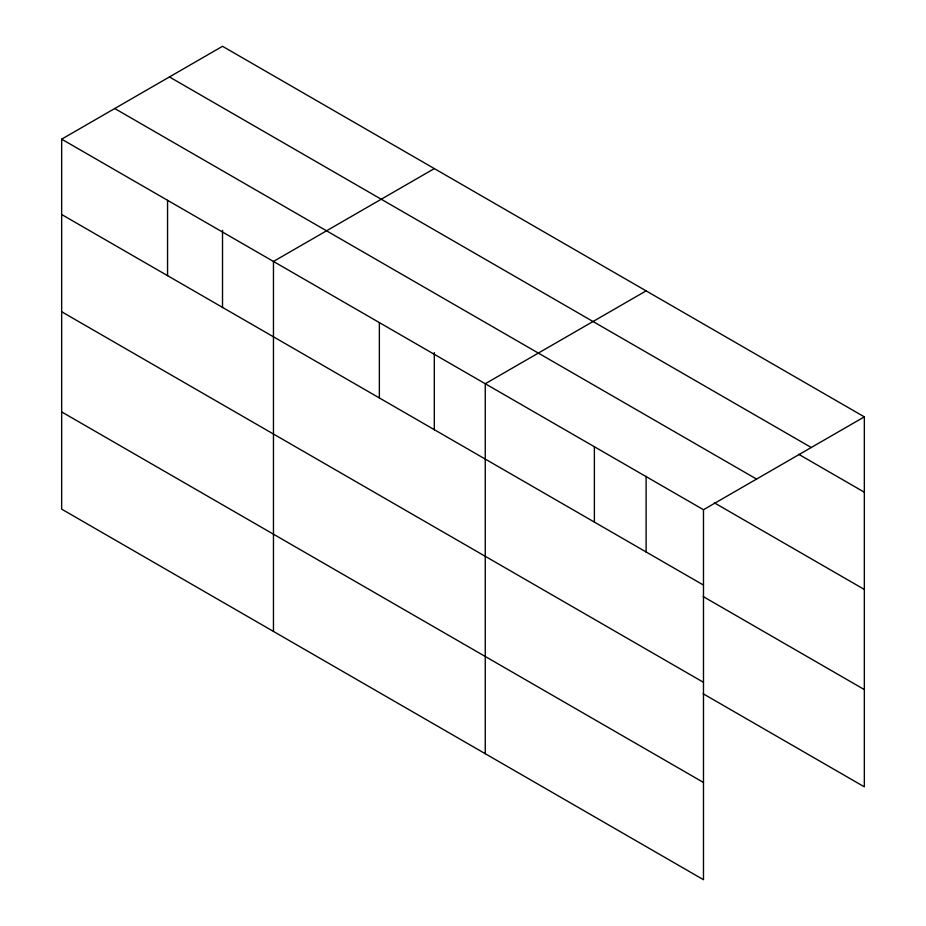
<?xml version="1.0" encoding="UTF-8"?>
<svg xmlns="http://www.w3.org/2000/svg" width="926" height="926" viewBox="0 0 926 926"><rect width="100%" height="100%" fill="white"/><g stroke="black" fill="none" stroke-linecap="round" stroke-linejoin="round"><path stroke-width="1.39" d="M703.158 693.771L864.34 786.834L864.34 416.862L222.518 46.3L61.66 139.166L61.66 509.138L703.482 879.7L703.482 509.728L61.66 139.166M434.317 168.59L273.459 261.456L273.459 631.428M646.117 290.868L485.259 383.734L485.259 753.706M703.482 509.728L864.34 416.862M169.435 76.951L811.257 447.501M798.629 454.261L864.34 492.204M114.743 108.527L756.565 479.078M714.316 502.818L864.34 589.434M61.66 214.519L703.482 585.082M703.158 596.541L864.34 689.604M61.66 311.749L703.482 682.3M61.66 411.92L703.482 782.47M646.117 476.323L646.117 552.162M594.376 446.737L594.376 522.079M434.317 352.609L434.317 429.884M379.359 322.595L379.359 397.949M222.518 230.319L222.518 307.594M167.56 200.317L167.56 275.659"/></g></svg>
